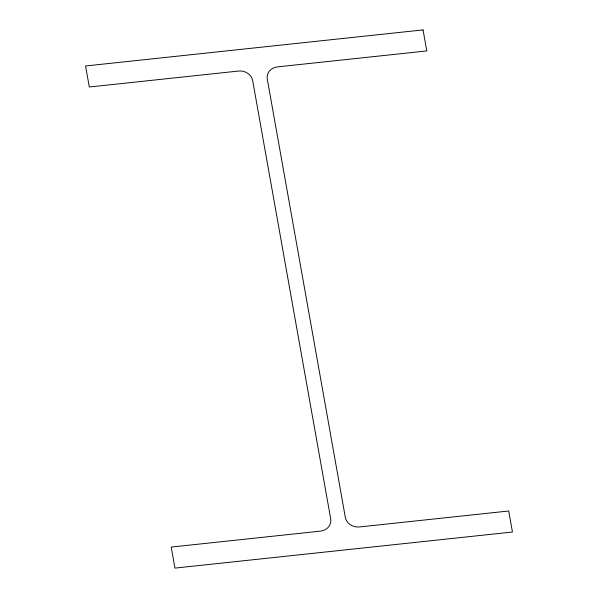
<?xml version="1.0" encoding="UTF-8"?>
<svg xmlns="http://www.w3.org/2000/svg" width="598" height="598" viewBox="0 0 598 598"><rect width="100%" height="100%" fill="white"/><g stroke="black" fill="none" stroke-linecap="round" stroke-linejoin="round"><path stroke-width="0.9" d="M423.048 29.9L85.551 65.982L89.296 87.002L238.565 71.042A12.364 10.958 9.6 0 1 252.685 80.663L330.709 518.892A12.364 10.958 9.6 0 1 320.476 531.121L171.207 547.073L174.952 568.1L512.449 532.018L508.704 510.998L359.435 526.958A12.364 10.958 9.6 0 1 345.315 517.337L267.291 79.108A12.364 10.958 9.6 0 1 277.524 66.879L426.793 50.927L423.048 29.9"/></g></svg>
